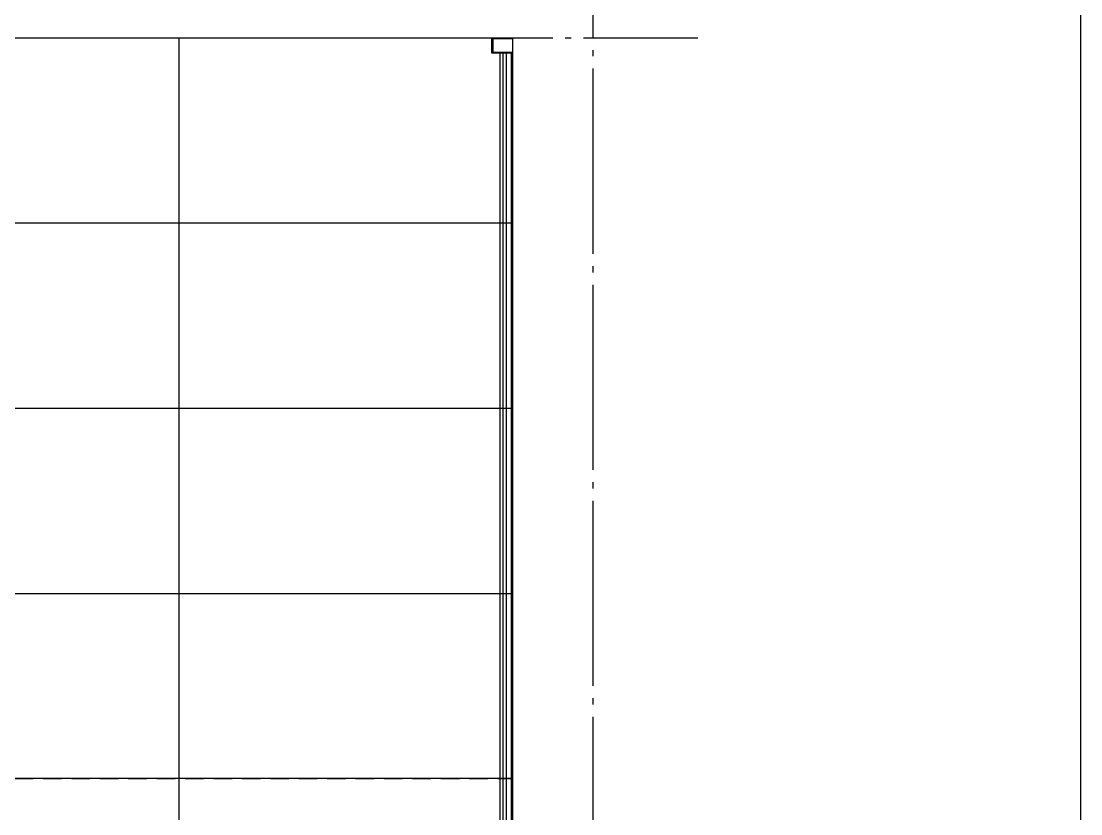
# Model space of a CAD drawing. Header units: millimetres. Extents: x 555 to 100215, y 750 to 17024.
# Drawn here: x 79870 to 81585, y 2821 to 4105 of the extents above; entities that cross this region are included whole.
import ezdxf

# ---------------------------------------------------------------- set-up
doc = ezdxf.new("R2010")
doc.units = ezdxf.units.MM
doc.linetypes.add('CEN', pattern=[35, 30, -2, 1, -2])
doc.linetypes.add('HID', pattern=[2.3, 1.5, -0.8])
for name, color, linetype in [('CEN', 1, 'CEN'), ('ELE', 7, 'Continuous'), ('WAL', 3, 'Continuous'), ('WID', 4, 'Continuous')]:
    doc.layers.add(name, color=color, linetype=linetype)

# ---------------------------------------------------------------- blocks, each defined once
blk = doc.blocks.new('세면대2')
at = {"layer": 'ELE', "color": 6}
for p, q in [((2034697.5, -275615.1), (2034664, -275615.1)), ((2034664, -275615.1), (2034664, -275616.6)), ((2034664, -275616.6), (2034696, -275616.6)), ((2034696, -275616.6), (2034696, -275638.6)), ((2034697.5, -275640.1), (2034697.5, -275615.1)), ((2034696, -275638.6), (2034664.1, -275638.6)), ((2034665.5, -277097.5), (2034665.5, -275640.1)), ((2034665.5, -275640.1), (2034697.5, -275640.1)), ((2034674, -277097.5), (2034674, -275640.1)), ((2034679, -277097.5), (2034679, -275640.1)), ((2034684, -277097.5), (2034684, -275640.1))]:
    blk.add_line(p, q, dxfattribs=at)

msp = doc.modelspace()

# ---------------------------------------------------------------- linework, layer by layer
at = {"color": 3}
msp.add_line((81585, 750), (81585, 9946.87), dxfattribs=at)
at = {"color": 8}
for p, q in [((80125.22, 4077.95, 0), (80125.22, 1677.95, 0)), ((77605.22, 3777.95, 0), (80665.22, 3777.95, 0)), ((77605.22, 3477.95, 0), (80665.22, 3477.95, 0)), ((77605.22, 3177.95, 0), (80665.22, 3177.95, 0)), ((80665.22, 2877.95, 0), (77605.22, 2877.95, 0))]:
    msp.add_line(p, q, dxfattribs=at)
at = {"layer": 'CEN', "ltscale": 10}
for p, q in [((80795.22, 4377.95, 0), (80795.22, 1479.95, 0)), ((77280.22, 4077.95, 0), (80965.22, 4077.95, 0))]:
    msp.add_line(p, q, dxfattribs=at)
at = {"layer": 'WAL', "elevation": 0}
msp.add_lwpolyline([(77605.22, 4077.95), (80665.22, 4077.95), (80665.22, 1677.95), (77605.22, 1677.95)], dxfattribs=at)
at = {"layer": 'WID', "linetype": 'HID', "ltscale": 20}
msp.add_line((77605.22, 2877.95, 0), (80665.22, 2877.95, 0), dxfattribs=at)

# ---------------------------------------------------------------- block references
at = {"xscale": -1}
msp.add_blockref('세면대2', (2115329.25, 279693.03, 0), dxfattribs=at)

doc.saveas('drawing.dxf')
